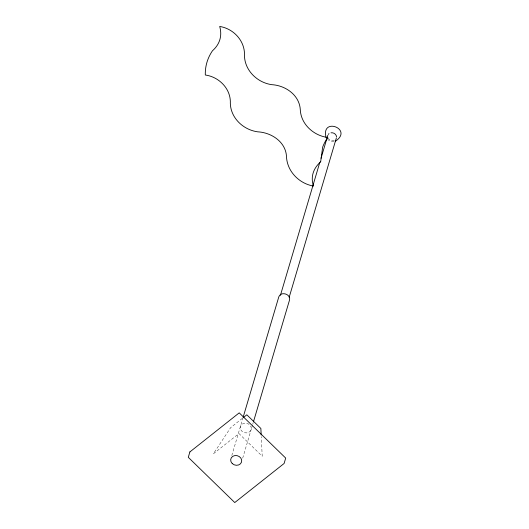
<?xml version="1.0" encoding="UTF-8"?>
<svg xmlns="http://www.w3.org/2000/svg" width="529" height="529" viewBox="0 0 529 529"><rect width="100%" height="100%" fill="white"/><g stroke="black" fill="none" stroke-linecap="round" stroke-linejoin="round"><path stroke-width="0.4" stroke-dasharray="2.65 1.98" d="M231.801 455.548L242.791 418.439M242.692 458.147L252.518 424.985M252.75 424.192L253.219 422.611M242.315 418.386L230.697 427.584L213.372 453.816L238.949 433.555L262.212 456.196L261.26 436.623M334.044 141.541L330.565 141.256L327.577 139.484M334.255 140.218A4.47 3.868 16.5 0 1 328.231 138.3M250.607 425.971A5.594 4.834 16.5 0 1 246.203 432.927A5.594 4.834 16.5 0 1 240.602 425.938A5.594 4.834 16.5 0 1 249.741 424.893"/><path stroke-width="0.79" d="M320.667 161.775L322.657 147.141A137.732 68.968 10.2 0 1 327.854 137.494C313.664 135.715 300.822 124.222 300.274 109.45C299.328 94.956 285.343 85.394 271.721 84.666C257.325 82.61 244.742 70.522 244.451 55.578C245.218 41.143 233.653 28.639 219.694 26.45A83.271 41.884 15.3 0 1 212.506 50.731A156.24 78.576 15.3 0 0 205.312 75.012C219.105 76.897 231.021 88.912 230.327 103.261C230.697 118.146 243.459 129.922 257.755 131.833C271.218 132.514 285.409 141.613 286.467 156.048C286.791 171.046 298.978 183.583 313.472 186.056A80.196 40.111 9.4 0 1 320.686 161.781M243.261 416.859L278.809 296.835C280.906 290.89 291.248 294.137 289.469 300.227L253.451 421.825M280.416 295.354L319.847 162.244M321.024 158.283L327.828 135.305M289.178 297.272L336.351 138.016M242.963 417.877L246.831 414.809L260.863 428.47L261.181 434.99M335.67 141.078C353.498 128.805 320.561 116.664 326.122 137.547M328.284 134.399A4.47 3.868 16.5 0 1 328.998 133.652M330.995 132.799A4.47 3.868 16.5 0 1 336.517 137.018M189.885 451.925L188.284 457.321L234.764 502.55L284.099 463.483L285.7 458.088L239.22 412.858L189.885 451.925M232.231 463.536A5.594 4.834 16.5 0 0 241.522 462.095A5.594 4.834 16.5 0 0 234.823 455.575A5.594 4.834 16.5 0 0 232.231 463.536"/></g></svg>
